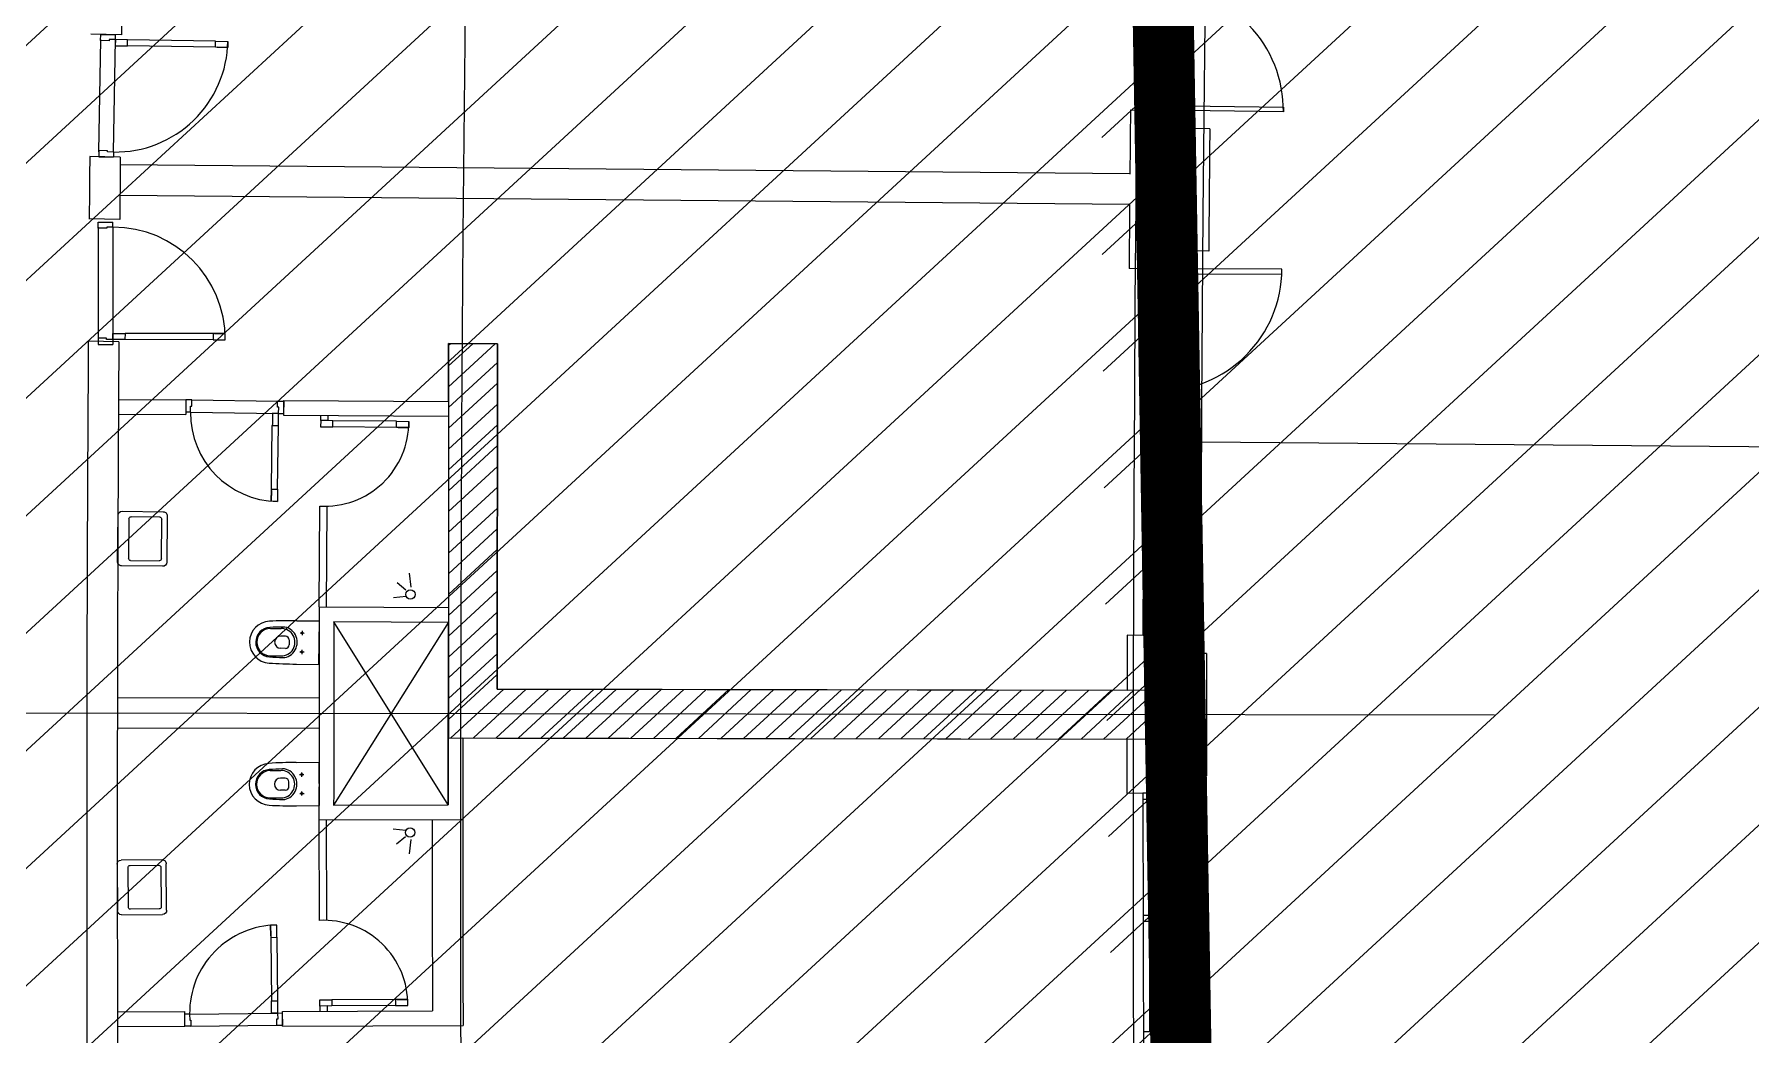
# Model space of a CAD drawing. Extents: x -678889171 to 586587, y -792238163 to 335485.
# Drawn here: x -678774428 to -678760393, y -792048071 to -792039886 of the extents above; entities that cross this region are included whole.
import ezdxf
from ezdxf.enums import TextEntityAlignment as Align

# ---------------------------------------------------------------- set-up
doc = ezdxf.new("R2010")
doc.units = 0
doc.header["$MEASUREMENT"] = 0
for name, color, linetype in [('A-FLOR-PATT', 252, 'Continuous'), ('A-SITE-PATT', 252, 'Continuous'), ('A-WALL', 252, 'Continuous')]:
    doc.layers.add(name, color=color, linetype=linetype)
for name, color, linetype, lineweight in [('BASEMENT3 LAYOUT$0$A-TABL-TEXT', 252, 'Continuous', 30), ('BASEMENT3 LAYOUT$0$HATCH11', 252, 'Continuous', 15), ('BASEMENT3 LAYOUT$0$HATCH7', 252, 'Continuous', 15)]:
    doc.layers.add(name, color=color, linetype=linetype, lineweight=lineweight)
doc.styles.add('Ground floor Towers$0$$Bas01-Rname$0$EN-SC', font='swissc.ttf')
doc.styles.add('Ground floor Towers$0$$Bas01-Rname$0$EN-SCL', font='swisscl.ttf')
doc.styles.add('Ground floor Towers$0$04-Ground Floor$0$V2-lower ground$0$LEVEL  FOR LICENSE LOWER GR$0$$LG- LEVEL$0$AR-SR', font='sarb.shx')

# ---------------------------------------------------------------- blocks, each defined once
blk = doc.blocks.new('A$C61C61320')
at = {"layer": 'BASEMENT3 LAYOUT$0$HATCH11'}
h = blk.add_hatch(dxfattribs=at)
h.set_pattern_fill('JIS_WOOD', color=256, scale=1000, style=0)
h.set_pattern_definition([(45, (-55979.95959305647, -92778.05480168064), (-499.9999991609842, 499.9999991609843), [])])
edge = h.paths.add_edge_path()
edge.add_line((-21467.74319023453, -134455.7384705361), (-52625.22989511769, -137297.8907696561))
edge.add_arc((469730.797268165, -78930.5305383486), 525606.8567419754, 175.7647423383216, 186.3757064635938, ccw=False)
edge.add_arc((-39265.1562679424, -44102.43736154633), 15691.08979022459, 0.9729785529091828, 165.2727067888424, ccw=False)
edge.add_arc((542230.0773749191, -76004.92878418005), 566720.1514529854, 176.7459500062832, 185.9199427217102)
at = {"layer": 'BASEMENT3 LAYOUT$0$HATCH7'}
h = blk.add_hatch(dxfattribs=at)
h.set_pattern_fill('JIS_WOOD', color=256, scale=1000, style=0)
h.set_pattern_definition([(45, (-95575.72641586163, -175160.5677797335), (-499.9999991609842, 499.9999991609843), [])])
edge = h.paths.add_edge_path()
edge.add_line((-93671.42387769371, -154054.9431899884), (-93352.28011348587, -174711.9075518902))
edge.add_line((-93352.28011348587, -174711.9075518902), (-49398.28305342048, -174321.9428492732))
edge.add_arc((-49194.7644366367, -173977.2776182104), 400.2673467584944, 239.4389137010584, 436.7722825904112)
edge.add_line((-49103.17453308101, -173587.6300358392), (-49353.17453308101, -169321.0603725039))
edge.add_arc((765187.6152318742, -69570.4512780355), 820625.9088071947, 178.5717505264322, 186.9818142228341, ccw=False)
edge.add_line((-55183.34322072996, -49116.28952082794), (-86992.42594180122, -47875.38068783496))
edge.add_line((-86992.42594180116, -47875.38068783496), (-86999.8191618316, -136404.81269691))
edge.add_line((-86999.81916183163, -136404.81269691), (-87007.19406194473, -152784.6622732603))
edge.add_line((-87007.19406194473, -152784.6622732603), (-93671.42387769371, -154054.9431899884))
at = {"layer": 'BASEMENT3 LAYOUT$0$A-TABL-TEXT', "const_width": 500}
blk.add_lwpolyline([(-93352.28011348587, -174516.9252005816), (-47927.38834524783, -174323.9099120742, -0.04910831258971037), (-55178.17453308101, -49001.92520058164), (-88972.05165299936, -47526.12244615683)], format="xyb", dxfattribs=at)
blk = doc.blocks.new('2')
at = {"layer": 'BASEMENT3 LAYOUT$0$A-TABL-TEXT', "const_width": 500}
blk.add_lwpolyline([(24568.57618810749, 57680.4355040497), (69993.46795634553, 57873.45079255712, -0.04910831258971037), (62742.68176851235, 183195.4355040497), (28948.804648594, 184671.2382584745)], format="xyb", dxfattribs=at)
blk = doc.blocks.new('GR')
at = {"layer": 'A-FLOR-PATT'}
for p, q in [((32743.73493765992, 148063.1165450254), (32828.53428737621, 145064.3152728022)), ((32863.6869885488, 148066.5085190141), (32948.48633826501, 145067.7072467908)), ((24429.90068818822, 145338.4792789585), (24179.9353709722, 145333.5828719189)), ((24259.91080582367, 145335.5652493625), (24379.87395810064, 145338.5388155279)), ((24261.14979172592, 145285.5806025804), (24259.91080582367, 145335.5652493625)), ((24283.6993351468, 144375.8600311459), (24260.9019945454, 145295.5775319368)), ((24331.12829722078, 145287.3151828435), (24261.14979172592, 145285.5806025804)), ((24380.86514682244, 145298.5510981022), (24330.88050004033, 145297.3121122)), ((24330.88050004033, 145297.3121122), (24331.12829722078, 145287.3151828435)), ((24380.86514682244, 145298.5510981022), (24379.87395810064, 145338.5388155279)), ((24480.83444038666, 145301.0290699067), (24380.86514682244, 145298.5510981022)), ((24380.86514682244, 145298.5510981022), (24382.10413272469, 145248.5664513201)), ((24403.66248742384, 144378.8335973113), (24380.86514682244, 145298.5510981022)), ((25200.61335404907, 145318.8704668991), (24480.83444038666, 145301.0290699067)), ((24482.07342628891, 145251.0444231246), (24480.83444038666, 145301.0290699067)), ((25201.85233995132, 145268.885820117), (24482.07342628891, 145251.0444231246)), ((25200.61335404907, 145318.8704668991), (25300.58264761329, 145321.3484387036)), ((25201.85233995132, 145268.885820117), (25200.61335404907, 145318.8704668991)), ((25301.82163351554, 145271.3637919215), (25201.85233995132, 145268.885820117)), ((25301.82163351554, 145271.3637919215), (25214.84834811466, 145269.2079564516)), ((25214.84834811466, 145269.2079564516), (25301.82163351554, 145271.3637919215)), ((25300.58264761329, 145321.3484387036), (25301.82163351554, 145271.3637919215)), ((24382.10413272469, 145248.5664513201), (24469.07741812556, 145250.72228679)), ((24469.07741812556, 145250.72228679), (24482.07342628891, 145251.0444231246)), ((32947.40263879517, 145107.6925641696), (33947.03775931269, 145134.7043899883)), ((33947.03775931269, 145134.7043899883), (33948.11823231618, 145094.718985425)), ((32698.5532800362, 145060.6411243347), (32948.45424368419, 145067.7050814045)), ((32827.4151208891, 145105.5548278219), (32947.36717177797, 145108.9468018106)), ((32828.53428737621, 145064.3152728022), (32948.48633826502, 145067.7072467908)), ((32948.4831117987, 145067.7071596063), (32947.40263879517, 145107.6925641696)), ((33948.11823231618, 145094.718985425), (32948.4831117987, 145067.7071596063)), ((33352.84950359274, 144931.6196552482), (32953.05215578841, 144918.8842025459)), ((33387.76585642999, 142369.9277474364), (113940, 144975)), ((33236.64286346862, 144807.857051267), (32956.78476089204, 144798.9422356779)), ((24462.51403992054, 144278.6780901997), (32714.80679902408, 144539.7806862844)), ((24460.61155591756, 144338.8890208084), (24210.64166126847, 144333.9925241044)), ((24353.43004346127, 144387.5915407655), (24283.45153796642, 144385.8569605024)), ((24283.45153796642, 144385.8569605024), (24284.69052386867, 144335.8723137203)), ((24284.69052386867, 144335.8723137203), (24404.65367614564, 144338.8458798857)), ((24353.67784064173, 144377.5946114091), (24353.43004346127, 144387.5915407655)), ((24403.66248742384, 144378.8335973113), (24353.67784064173, 144377.5946114091)), ((24403.66248742384, 144378.8335973113), (24404.65367614564, 144338.8458798857)), ((24470.42008519027, 144028.8031325745), (32722.71284429381, 144289.9057286592)), ((33260.84021520452, 144048.242354089), (32980.98211262783, 144039.3275384998)), ((33384.68812467926, 143932.1266326576), (32984.89077649324, 143919.3911799432)), ((24476.90796606067, 143829.1095512364), (24226.96679197338, 143823.2459658252)), ((24302.21349099073, 143800.2989505949), (24422.12273887865, 143804.9650272039)), ((24304.15768957783, 143750.3367639749), (24302.21349099073, 143800.2989505949)), ((24303.76884986034, 143760.3292012989), (24339.54210386295, 142841.0249674908)), ((24374.10475084574, 143753.0586419968), (24304.15768957783, 143750.3367639749)), ((24423.67809774833, 143764.9952779079), (24373.71591112832, 143763.0510793208)), ((24373.71591112832, 143763.0510793208), (24374.10475084574, 143753.0586419968)), ((24423.67809774833, 143764.9952779079), (24422.12273887865, 143804.9650272039)), ((24423.67809774833, 143764.9952779079), (24459.45135175094, 142845.6910440998)), ((32989.74198303185, 143771.5479417576), (32739.89806791348, 143762.693044806)), ((32869.81727901588, 143767.2976045186), (32989.74198303188, 143771.5479417577)), ((32976.07570999173, 140769.1800041156), (32869.81727901588, 143767.2976045186)), ((32871.32544636719, 143726.0704428034), (32991.25015038326, 143730.3207800425)), ((33989.06605521722, 143808.2215886893), (32989.7387575591, 143771.5478233878)), ((32989.7387575591, 143771.5478233878), (32991.20570818394, 143731.5747317402)), ((33096.0004140078, 140773.4303413546), (32989.74198303188, 143771.5479417576)), ((32991.20570818394, 143731.5747317402), (33990.5330058421, 143768.2484970417)), ((33990.5330058421, 143768.2484970417), (33989.06605521722, 143808.2215886893)), ((24457.50715316384, 142895.6532307198), (24544.44135788265, 142899.0361362613)), ((24459.45135175094, 142845.6910440998), (24457.50715316384, 142895.6532307198)), ((24544.44135788265, 142899.0361362613), (24557.43152640385, 142899.541627894)), ((25276.88701373194, 142927.5380875482), (24557.43152640385, 142899.541627894)), ((24557.43152640385, 142899.541627894), (24559.37572499095, 142849.579441274)), ((25278.83121231904, 142877.5759009282), (24559.37572499095, 142849.579441274)), ((25376.81138697195, 142931.4264847224), (25276.88701373194, 142927.5380875482)), ((25276.88701373194, 142927.5380875482), (25278.83121231904, 142877.5759009282)), ((25278.83121231904, 142877.5759009282), (25378.75558555905, 142881.4642981024)), ((25376.81138697195, 142931.4264847224), (25289.87718225314, 142928.0435791808)), ((25289.87718225314, 142928.0435791808), (25376.81138697195, 142931.4264847224)), ((25378.75558555905, 142881.4642981024), (25376.81138697195, 142931.4264847224)), ((27604.64628787353, 142938.0998966503), (27204.87400836524, 142924.4226757835)), ((27204.87400836522, 142924.4226757835, -6.574195595121094e-08), (27604.64628787352, 142938.0998966503, -6.574195595121094e-08)), ((27223.74978965535, 142451.3498031896, -6.574195595121094e-08), (27204.87400836522, 142924.4226757835, -6.574195595121094e-08)), ((27205.40763843502, 142911.0753184569), (27219.24625021551, 142924.9143865303)), ((27212.2036100172, 142741.0919044178), (27402.28193865358, 142931.1765004027)), ((27218.99958159935, 142571.1084903787), (27585.31762709169, 142937.438614275)), ((27716.03558419921, 140114.8105207291), (27604.64628787353, 142938.0998966503)), ((27604.64628787352, 142938.0998966503, -6.574195595121094e-08), (27716.0355841992, 140114.8105207291, -6.574195595121094e-08)), ((24510.10207622808, 142829.6405358952), (24260.18586484699, 142822.9255937654)), ((24409.10032541351, 142853.7392828367), (24339.1532641456, 142851.0174048148)), ((24339.1532641456, 142851.0174048148), (24341.0974627327, 142801.0552181948)), ((24341.0974627327, 142801.0552181948), (24461.00671062062, 142805.7212948038)), ((24409.48916513093, 142843.7468455127), (24409.10032541351, 142853.7392828367)), ((24459.45135175094, 142845.6910440998), (24409.48916513093, 142843.7468455127)), ((24559.37572499095, 142849.579441274), (24459.45135175094, 142845.6910440998)), ((24459.45135175094, 142845.6910440998), (24461.00671062062, 142805.7212948038)), ((27225.7955531815, 142401.1250763395), (27610.64759810889, 142785.9898107822)), ((32905.23675600807, 142767.9250710509), (33025.16146002406, 142772.17540829)), ((27232.59152476361, 142231.1416623003), (27617.35747468637, 142615.9202988996)), ((32907.00772985767, 142717.9564443775), (33026.93243387367, 142722.2067816166)), ((32960.84552409143, 142719.8645481631), (32992.72305338498, 141820.42926802)), ((32972.83799449299, 142720.2895818869), (33004.71552378682, 141820.854301739)), ((24526.35668469959, 142357.4667133512, -6.574195595121094e-08), (25076.35322173607, 142376.6094086456, -6.574195595121094e-08)), ((25076.35322173607, 142376.6094086456, -6.574195595121094e-08), (25080.43991066799, 142256.6789845604, -6.574195595121094e-08)), ((25126.65813716873, 142377.9478364154, -1.314839119024219e-07), (25076.67575492312, 142376.6206344517, -1.314839119024219e-07)), ((25076.67575492312, 142376.6206344517, -1.314839119024219e-07), (25079.33015885045, 142276.6558699605, -1.314839119024219e-07)), ((25117.98886268327, 142327.7000137771, -1.314839119024219e-07), (25127.98533913239, 142327.9654541698, -1.314839119024219e-07)), ((25119.31606464693, 142277.7176315314, -1.314839119024219e-07), (25117.98886268327, 142327.7000137771, -1.314839119024219e-07)), ((25126.65813716872, 142377.9478364154, -1.314839119024219e-07), (25826.41148860716, 142396.5286639067, -1.314839119024219e-07)), ((25127.98533913239, 142327.9654541698, -1.314839119024219e-07), (25126.65813716873, 142377.9478364154, -1.314839119024219e-07)), ((25826.41148860716, 142396.5286639067, -1.314839119024219e-07), (25876.39387085277, 142397.8558658703, -1.314839119024219e-07)), ((25827.73869057082, 142346.5462816611, -1.314839119024219e-07), (25826.41148860716, 142396.5286639067, -1.314839119024219e-07)), ((25837.73516701995, 142346.8117220538, -1.314839119024219e-07), (25827.73869057082, 142346.5462816611, -1.314839119024219e-07)), ((25839.06236898361, 142296.8293398082, -1.314839119024219e-07), (25837.73516701995, 142346.8117220538, -1.314839119024219e-07)), ((25875.86931530041, 142404.4366619671, -6.574195595121094e-08), (27223.74978965535, 142451.3498031896, -6.574195595121094e-08)), ((25875.86931530041, 142404.4366619671, -6.574195595121094e-08), (25879.95600423233, 142284.506237882, -6.574195595121094e-08)), ((25876.39387085277, 142397.8558658703, -1.314839119024219e-07), (25879.0482747801, 142297.8911013792, -1.314839119024219e-07)), ((25879.95600423233, 142284.506237882, -6.574195595121094e-08), (27228.53615011461, 142331.4437312557, -6.574195595121094e-08)), ((27228.53615011461, 142331.4437312557, -6.574195595121094e-08), (27291.30384702969, 140765.6120752322)), ((27239.38749634576, 142061.1582482611), (27624.06735126392, 142445.8507870171)), ((24530.54372455926, 142237.5397819921, -6.574195595121094e-08), (25080.43991066799, 142256.6789845605, -6.574195595121094e-08)), ((25119.31606464693, 142277.7176315314, -1.314839119024219e-07), (25079.33015885045, 142276.6558699605, -1.314839119024219e-07)), ((25119.31606464693, 142277.7176315314, -1.314839119024219e-07), (25839.06236898362, 142296.8293398082, -1.314839119024219e-07)), ((25839.06236898362, 142296.8293398082, -1.314839119024219e-07), (25789.07998673801, 142295.5021378446, -1.314839119024219e-07)), ((25789.07998673801, 142295.5021378446, -1.314839119024219e-07), (25791.38931815479, 142208.5327927372, -1.314839119024219e-07)), ((25791.38931815479, 142208.5327927372, -1.314839119024219e-07), (25791.73439066534, 142195.5373733533, -1.314839119024219e-07)), ((25791.73439066534, 142195.5373733533, -1.314839119024219e-07), (25841.71677291095, 142196.864575317, -1.314839119024219e-07)), ((25805.53729108745, 141675.7205979991, -1.314839119024219e-07), (25791.73439066534, 142195.5373733533, -1.314839119024219e-07)), ((25839.06236898361, 142296.8293398082, -1.314839119024219e-07), (25879.0482747801, 142297.8911013792, -1.314839119024219e-07)), ((25841.71677291095, 142196.864575317, -1.314839119024219e-07), (25839.06236898362, 142296.8293398082, -1.314839119024219e-07)), ((25855.51967333306, 141677.0477999627, -1.314839119024219e-07), (25841.71677291095, 142196.864575317, -1.314839119024219e-07)), ((26185.40592748676, 142252.0862797596), (26184.05084708091, 142295.090295281)), ((26285.35631867216, 142255.2357720805), (26185.40592748676, 142252.0862797596)), ((26245.37616219824, 142253.9759751522), (26185.40592748675, 142252.0862797596)), ((26185.40592748676, 142252.0862797596), (26186.98067364721, 142202.1110841669)), ((26186.98067364721, 142202.1110841669), (26273.9375139785, 142204.8511424861)), ((26245.37616219824, 142253.9759751522), (26244.01486288959, 142297.1773500276)), ((26273.9375139785, 142204.8511424861), (26286.93106483261, 142205.2605764878)), ((26805.09835283618, 142271.6131321492), (26285.35631867216, 142255.2357720805)), ((26286.93106483261, 142205.2605764878), (26285.35631867216, 142255.2357720805)), ((26806.67309899663, 142221.6379365565), (26286.93106483261, 142205.2605764878)), ((26805.09835283618, 142271.6131321492), (26905.04874402157, 142274.7626244701)), ((26806.67309899663, 142221.6379365565), (26805.09835283618, 142271.6131321492)), ((26906.62349018201, 142224.7874288774), (26806.67309899663, 142221.6379365565)), ((26906.62349018201, 142224.7874288774), (26819.66664985071, 142222.0473705582)), ((26819.66664985071, 142222.0473705582), (26906.62349018201, 142224.7874288774)), ((26905.04874402157, 142274.7626244701), (26906.62349018201, 142224.7874288774)), ((27246.18346792788, 141891.1748342219), (27630.77722784143, 142275.7812751345)), ((27252.97943951006, 141721.1914201828), (27637.48710441898, 142105.711763252)), ((27259.77541109218, 141551.2080061436), (27644.19698099649, 141935.6422513694)), ((27266.5713826743, 141381.2245921044), (27650.90685757395, 141765.5727394868)), ((33058.80996359741, 141822.7715014617), (32938.88525957966, 141818.5211642718)), ((33060.58093742659, 141772.8028747877), (32940.65623340884, 141768.5525375977)), ((33028.14253037693, 140821.0567345523), (32994.49402723458, 141770.4606413466)), ((33040.13500077871, 140821.4817682713), (33006.48649763636, 141770.8856750657)), ((25805.53729108746, 141675.7205979991, -1.314839119024219e-07), (25855.51967333307, 141677.0477999627, -1.314839119024219e-07)), ((25808.19169501479, 141575.7558335079, -1.314839119024219e-07), (25805.53729108746, 141675.7205979991, -1.314839119024219e-07)), ((25808.19169501479, 141575.7558335079, -1.314839119024219e-07), (25805.88236359801, 141662.7251786152, -1.314839119024219e-07)), ((25805.88236359801, 141662.7251786152, -1.314839119024219e-07), (25808.19169501479, 141575.7558335079, -1.314839119024219e-07)), ((25855.51967333307, 141677.0477999627, -1.314839119024219e-07), (25858.1740772604, 141577.0830354715, -1.314839119024219e-07)), ((25858.1740772604, 141577.0830354715, -1.314839119024219e-07), (25808.19169501479, 141575.7558335079, -1.314839119024219e-07)), ((26233.39282472234, 140729.2030141931), (26207.4600522488, 141552.1898607066)), ((26293.35757497925, 140731.2667609255), (26267.43028696006, 141554.0795560992)), ((27273.36735425645, 141211.2411780652), (27657.61673415152, 141595.5032276043)), ((27280.1633258386, 141041.2577640261), (27664.32661072901, 141425.4337157217)), ((27286.95929742075, 140871.2743499869), (27671.03648730656, 141255.3642038392)), ((27293.75526900287, 140701.2909359477), (27677.74636388407, 141085.2946919566)), ((26938.13224841369, 140894.9977980496), (26863.09061655531, 140951.9531936473)), ((26979.50514342707, 140919.0802194735), (26962.8369784029, 141035.4941808943)), ((27300.55124058505, 140531.3075219086), (27684.45624046159, 140915.2251800741)), ((26942.94019728843, 140842.9290983633), (26839.45684260921, 140828.1123391706)), ((33096.00041397172, 140773.4303413533), (32846.15649885347, 140764.5754444017)), ((33094.22944018036, 140823.3989679796), (32974.30473616262, 140819.1486307896)), ((33096.00041400953, 140773.4303413054), (32976.07570999173, 140769.1800041156)), ((26235.96061740874, 140729.2916431431), (27291.30384702969, 140765.6120752322)), ((26360.37082698347, 140614.5362932819), (27295.80552241672, 140645.7473841715)), ((27295.79170473614, 140645.6973706535), (26419.01593004819, 139111.9565305257)), ((27354.66613480484, 139153.8729127715), (27295.79170473665, 140645.6973706405)), ((27307.34721216717, 140361.3241078694), (27691.1661170391, 140745.1556681915)), ((33501.32369358581, 140641.2145715807), (33101.62786834047, 140625.6146147219)), ((25844.26899126757, 140535.7474760086), (25932.71099514687, 140538.9149251693)), ((26057.03477387164, 140607.958288822), (26241.19285309864, 140613.5563475364)), ((26086.80397943052, 140508.81702499), (26121.78781983297, 140509.88046784)), ((26103.76417820673, 140526.8406666162), (26104.82762105676, 140491.8568262138)), ((26251.97920200609, 140258.7202520258), (26241.19285309864, 140613.5563475364)), ((27354.8998596794, 139153.8833834593), (26360.44746672956, 140612.508209289)), ((27314.14318374931, 140191.3406938303), (27697.87599361665, 140575.086156309)), ((33386.00688327081, 140516.6224422), (33106.30785376928, 140505.7059088812)), ((25969.85664206943, 140477.3491587671), (25930.7886044112, 140476.1615640138)), ((25972.87074294723, 140378.1949596836), (25933.802705289, 140377.0073649303)), ((26000.75431342871, 140448.2745322936), (26001.94536942074, 140409.0926310428)), ((26091.51351205208, 140353.888588922), (26126.49735245454, 140354.952031772)), ((26108.47371082829, 140371.9122305482), (26109.53715367832, 140336.9283901458)), ((27320.93915533143, 140021.357279791), (27704.58587019416, 140405.0166444264)), ((-9155, 138475), (35875, 140235)), ((25851.06209525711, 140312.2762609824), (25939.53319236186, 140314.4866368446)), ((26067.82112277909, 140253.1221933114), (26251.97920200609, 140258.7202520258)), ((27327.73512691355, 139851.3738657518), (27711.29574677168, 140234.9471325438)), ((33112.26715703277, 140324.4352729213), (27716.03558419921, 140114.8105207291)), ((27716.0355841992, 140114.8105207291, -6.574195595121094e-08), (32863.39850904815, 140314.767595032, -6.574195595121094e-08)), ((29928.32334968876, 139800.3536907785), (30344.88818779594, 140216.9322640495)), ((30112.24714027342, 139807.5039360802), (30528.80631004687, 140224.0768408306)), ((30296.17093085815, 139814.654181382), (30712.72443229775, 140231.2214176117)), ((30480.09472144287, 139821.8044266838), (30896.64255454863, 140238.3659943927)), ((30664.01851202757, 139828.9546719856), (31080.56067679948, 140245.5105711738)), ((30847.9423026123, 139836.1049172874), (31264.47879905032, 140252.6551479548)), ((31031.86609319696, 139843.2551625892), (31448.39692130123, 140259.7997247359)), ((31215.78988378169, 139850.405407891), (31632.31504355211, 140266.944301517)), ((31399.71367436639, 139857.5556531928), (31816.23316580296, 140274.0888782981)), ((31583.63746495111, 139864.7058984946), (32000.15128805381, 140281.2334550791)), ((31767.56125553584, 139871.8561437964), (32184.06941030471, 140288.3780318601)), ((31951.48504612056, 139879.0063890982), (32367.98753255562, 140295.5226086412)), ((32135.40883670523, 139886.1566344), (32551.9056548065, 140302.6671854224)), ((32319.33262728993, 139893.3068797018), (32735.82377705738, 140309.8117622034)), ((32503.25641787465, 139900.4571250036), (32919.74189930822, 140316.9563389844)), ((32687.18020845938, 139907.6073703054), (33103.66002155907, 140324.1009157655)), ((32862.37685443682, 140341.0673750558), (32863.39850904815, 140314.7675950321)), ((33127.81223932796, 139924.7374386806), (33112.26715703277, 140324.4352729213)), ((27355.20675102808, 139702.066785972), (27770.03447628368, 140116.9081891146)), ((27538.25161846884, 139708.3380791496), (27953.95259853455, 140124.0527658957)), ((27721.29648590961, 139714.6093723272), (28137.87072078549, 140131.1973426768)), ((27905.16165325695, 139721.7009924586), (28321.78884303637, 140138.3419194578)), ((28089.08544384161, 139728.8512377604), (28505.70696528725, 140145.4864962389)), ((28273.00923442637, 139736.0014830623), (28689.62508753809, 140152.63107302)), ((28456.93302501104, 139743.151728364), (28873.54320978897, 140159.775649801)), ((28640.85681559579, 139750.3019736659), (29057.46133203982, 140166.920226582)), ((28824.78060618049, 139757.4522189677), (29241.37945429073, 140174.0648033632)), ((29008.70439676521, 139764.6024642694), (29425.2975765416, 140181.2093801442)), ((29192.62818734985, 139771.7527095712), (29609.21569879245, 140188.3539569252)), ((29376.55197793461, 139778.902954873), (29793.13382104339, 140195.4985337064)), ((29560.4757685193, 139786.0532001748), (29977.05194329421, 140202.6431104874)), ((29744.39955910397, 139793.2034454766), (30160.97006554512, 140209.7876872685)), ((32871.10399904411, 139914.7576156072), (33118.5753800316, 140162.2371563327)), ((26264.45576075551, 139983.4772042782), (24616.13706834316, 139919.1440317067)), ((33055.02778962883, 139921.907860909), (33125.19331396715, 139992.0756987766)), ((27452.23088482454, 139705.390926096), (32879.00696247062, 139915.0704503049)), ((27731.82150678293, 139714.9621982875), (33127.81223932796, 139924.7374386806)), ((32879.00696247062, 139915.0704503049), (32879.92679979489, 139891.4097281533)), ((26274.20573040123, 139733.6674004832), (24625.88703798885, 139669.3342279125)), ((27333.7338671351, 139701.3311043212), (27733.50538356564, 139715.0276609012)), ((27733.50538356564, 139715.0276609012), (27731.82150678293, 139714.9621982875)), ((33415.64679098653, 139757.2006385424), (33135.94776148512, 139746.2841052236)), ((33540.32226845057, 139641.9753053585), (33140.62774691393, 139626.3753993829)), ((25887.69633591585, 139373.6484699555), (25976.07058323344, 139378.3402921411)), ((26099.18549392976, 139449.5168808843), (26283.2196827936, 139458.2892086925)), ((26148.97296251389, 139334.2566803214), (26147.3065153111, 139369.2169857222)), ((26283.2196827936, 139458.2892086925), (26300.12221870766, 139103.6918253411)), ((33146.36559716543, 139482.8748809416), (32896.59145271126, 139472.232170177)), ((33146.33436399751, 139482.8735345259), (33026.44321214018, 139477.7635730475)), ((33026.44321214018, 139477.7635730475), (33154.19224787281, 136480.4847765607)), ((33148.46351461347, 139432.9188879187), (33028.5723627562, 139427.8089264403)), ((33082.3950944, 139430.1029413122), (33122.84895571533, 138480.964655758)), ((33094.38420958573, 139430.61393746), (33134.83807090107, 138481.4756519058)), ((33146.33436399961, 139482.8735344769), (33274.08339973216, 136485.59473799)), ((26014.27217481622, 139317.42411138), (25975.23041975929, 139315.5631143789)), ((26047.5329550579, 139249.7309765898), (26045.66653419077, 139288.8865186388)), ((26130.65958621207, 139350.9036094204), (26165.61989161292, 139352.5700566232)), ((25898.34133591875, 139150.3275927809), (25986.7611732031, 139154.0629855288)), ((26018.99536231671, 139218.3366172153), (25979.95360725979, 139216.4756202142)), ((26116.08802984381, 139094.9194975329), (26300.12221870766, 139103.6918253411)), ((26138.03956668159, 139196.0793997881), (26172.99987208244, 139197.7458469909)), ((26156.35294298341, 139179.4324706891), (26154.68649578062, 139214.3927760899)), ((26419.01593004831, 139111.9565305257), (27354.09389046102, 139153.8472766817)), ((26301.35946719661, 138987.7890161964), (26339.64951903661, 138165.2844690038)), ((26303.92634610832, 138987.9010473987), (27478.82004358678, 139039.1790534672)), ((26361.30265509814, 138990.4052249323), (26399.58460907503, 138168.0746270794)), ((27017.61226842261, 138929.7113021228), (26913.28888377074, 138936.4174532854)), ((27016.8772013597, 138877.4262608985), (26946.50297195955, 138814.7953465192)), ((27060.00123475796, 138856.6417183996), (27052.45712657599, 138739.282762326)), ((33188.91737631727, 138483.7806023811), (33069.02622446001, 138478.6706409027)), ((33191.04652693322, 138433.8259557738), (33071.15537507596, 138428.7159942955)), ((33163.3028170316, 137531.8263701817), (33124.97810631087, 138431.0100091499)), ((33175.29193221749, 137532.3373663247), (33136.96722149667, 138431.5210052977)), ((25993.36624976932, 138113.2435245558, -1.314839119024219e-07), (25943.43247031046, 138110.6710415234, -1.314839119024219e-07)), ((25943.43247031046, 138110.6710415234, -1.314839119024219e-07), (25947.90859078688, 138023.786265265, -1.314839119024219e-07)), ((25947.90859078688, 138023.786265265, -1.314839119024219e-07), (25943.43247031046, 138110.6710415234, -1.314839119024219e-07)), ((25943.43247031046, 138110.6710415234, -1.314839119024219e-07), (25948.57743637531, 138010.8034826057, -1.314839119024219e-07)), ((25998.51121583417, 138013.3759656381, -1.314839119024219e-07), (25993.36624976932, 138113.2435245558, -1.314839119024219e-07)), ((25948.57743637531, 138010.8034826057, -1.314839119024219e-07), (25998.51121583417, 138013.3759656381, -1.314839119024219e-07)), ((25948.5774363753, 138010.8034826057, -1.314839119024219e-07), (25975.33125991252, 137491.4921762336, -1.314839119024219e-07)), ((25998.51121583416, 138013.3759656381, -1.314839119024219e-07), (26025.26503937138, 137494.064659266, -1.314839119024219e-07)), ((26989.21683267409, 137544.5757557528), (26469.7793856747, 137520.3943857641)), ((27089.10864940475, 137549.2260192121), (26989.21683267409, 137544.5757557528)), ((26989.21683267409, 137544.5757557528), (26991.54196440376, 137494.6298473874)), ((27089.10864940475, 137549.2260192121), (27002.20276884906, 137545.1802900025)), ((27002.20276884906, 137545.1802900025), (27089.10864940475, 137549.2260192121)), ((27091.43378113442, 137499.2801108468), (27089.10864940475, 137549.2260192121)), ((25975.33125991252, 137491.4921762336, -1.314839119024219e-07), (26025.26503937138, 137494.064659266, -1.314839119024219e-07)), ((25976.00010550095, 137478.5093935743, -1.314839119024219e-07), (25975.33125991252, 137491.4921762336, -1.314839119024219e-07)), ((25980.47622597737, 137391.6246173158, -1.314839119024219e-07), (25976.00010550095, 137478.5093935743, -1.314839119024219e-07)), ((26025.26503937138, 137494.064659266, -1.314839119024219e-07), (26030.41000543623, 137394.1971003482, -1.314839119024219e-07)), ((26070.21877532854, 137409.6699825814, -6.574195595121094e-08), (27294.43883965883, 137462.6241296143, -6.574195595121094e-08)), ((26075.4919451903, 137289.7858663388, -6.574195595121094e-08), (26070.21877532854, 137409.6699825814, -6.574195595121094e-08)), ((26369.88756894403, 137515.7441223047), (26456.79344949972, 137519.7898515144)), ((26372.2127006737, 137465.7982139394), (26369.88756894403, 137515.7441223047)), ((26472.10451740437, 137470.4484773988), (26372.2127006737, 137465.7982139394)), ((26432.14779071239, 137468.5883720151), (26372.21270067374, 137465.7982139394)), ((26372.21270067375, 137465.7982139394), (26374.21349326309, 137422.819400288)), ((26432.14779071239, 137468.5883720151), (26434.1577655869, 137425.4123146692)), ((26456.79344949972, 137519.7898515144), (26469.7793856747, 137520.3943857641)), ((26469.7793856747, 137520.3943857641), (26472.10451740437, 137470.4484773988)), ((26991.54196440376, 137494.6298473874), (26472.10451740437, 137470.4484773988)), ((26991.54196440376, 137494.6298473874), (27091.43378113442, 137499.2801108468)), ((33109.48008536662, 137529.5323553311), (33229.37123722598, 137534.6423167604)), ((24721.25079713469, 137351.3198127539, -6.574195595121094e-08), (25270.96592687348, 137375.097968867, -6.574195595121094e-08)), ((25276.23909673524, 137255.2138526244, -6.574195595121094e-08), (25270.96592687348, 137375.097968867, -6.574195595121094e-08)), ((25311.36358122868, 137357.1533446813, -1.314839119024219e-07), (25271.41655766159, 137355.0953582554, -1.314839119024219e-07)), ((25276.56152372644, 137255.2277993377, -1.314839119024219e-07), (25271.41655766159, 137355.0953582554, -1.314839119024219e-07)), ((25311.36358122868, 137357.1533446813, -1.314839119024219e-07), (26030.41000543623, 137394.1971003482, -1.314839119024219e-07)), ((25311.36358122868, 137357.1533446813, -1.314839119024219e-07), (25313.93606426111, 137307.2195652225, -1.314839119024219e-07)), ((25313.93606426111, 137307.2195652225, -1.314839119024219e-07), (25323.92282015287, 137307.734061829, -1.314839119024219e-07)), ((25323.92282015287, 137307.734061829, -1.314839119024219e-07), (25326.49530318531, 137257.8002823702, -1.314839119024219e-07)), ((25326.4953031853, 137257.8002823702, -1.314839119024219e-07), (26025.5682156093, 137293.8150448241, -1.314839119024219e-07)), ((26030.41000543623, 137394.1971003482, -1.314839119024219e-07), (25980.47622597737, 137391.6246173158, -1.314839119024219e-07)), ((26032.98248846865, 137344.2633208894, -1.314839119024219e-07), (26022.99573257687, 137343.7488242829, -1.314839119024219e-07)), ((26022.99573257687, 137343.7488242829, -1.314839119024219e-07), (26025.5682156093, 137293.8150448241, -1.314839119024219e-07)), ((26025.5682156093, 137293.8150448241, -1.314839119024219e-07), (26075.50199506817, 137296.3875278565, -1.314839119024219e-07)), ((26030.41000543623, 137394.1971003482, -1.314839119024219e-07), (26070.35702900332, 137396.2550867742, -1.314839119024219e-07)), ((26030.41000543623, 137394.1971003482, -1.314839119024219e-07), (26032.98248846865, 137344.2633208894, -1.314839119024219e-07)), ((26075.50199506817, 137296.3875278565, -1.314839119024219e-07), (26070.35702900332, 137396.2550867742, -1.314839119024219e-07)), ((26075.4919451903, 137289.7858663388, -6.574195595121094e-08), (27549.37920782712, 137353.5394716664, -6.574195595121094e-08)), ((24726.42364910979, 137231.4313572194, -6.574195595121094e-08), (25276.23909673523, 137255.2138526243, -6.574195595121094e-08)), ((25326.49530318531, 137257.8002823702, -1.314839119024219e-07), (25276.56152372644, 137255.2277993377, -1.314839119024219e-07))]:
    blk.add_line(p, q, dxfattribs=at)
at = {"layer": 'A-FLOR-PATT', "extrusion": (-4.22863595303435e-17, -1.256701032352911e-18, -1)}
for p, q in [((24572.60681505746, 141030.6644428718), (24561.31911963731, 141410.4807513526)), ((24593.83635020151, 141444.9899281674), (24928.96838709648, 141454.9496594205)), ((24651.51764041377, 141385.2090099456), (24661.14538062509, 141061.248040947)), ((24902.36868152226, 141409.43541023), (24667.77625569579, 141402.4635983529)), ((24929.25101014104, 141069.2158259494), (24919.62326992973, 141393.1767949481)), ((24963.47756391123, 141422.4324288563), (24974.76525933138, 141042.6161203755)), ((24942.24802876724, 141008.1069435604), (24607.11599187227, 140998.1472123073)), ((24678.39996903238, 141044.9894256649), (24912.99239485885, 141051.961237542))]:
    blk.add_line(p, q, dxfattribs=at)
at = {"layer": 'A-FLOR-PATT', "extrusion": (-4.225567302700841e-17, -2.042938288040274e-18, -1)}
for p, q in [((24669.12156632426, 138557.8022747301), (24687.47124900681, 138178.2615925873)), ((25035.88019757904, 138609.1011445818), (24700.99136039417, 138592.9102480971)), ((24775.42569754901, 138210.4865680819), (24759.77449761389, 138534.2124440274)), ((24775.7093946489, 138551.7664307108), (25010.13158067828, 138563.1000582501)), ((25027.68556736177, 138547.1651612151), (25043.33676729689, 138223.4392852696)), ((25089.33785362856, 138197.6906683689), (25070.98817094602, 138577.2313505117)), ((24722.57922237378, 138146.3917985172), (25057.46805955854, 138162.5826950019)), ((25027.40187026188, 138205.8852985863), (24792.9796842325, 138194.551671047))]:
    blk.add_line(p, q, dxfattribs=at)
at = {"layer": 'A-FLOR-PATT'}
for centre, radius in [((26976.03447484642, 140861.0896140576), 38.24641586430791), ((26104.29589963175, 140509.348746415), 7.499999999999994), ((26109.00543225331, 140354.420310347), 7.499999999999994), ((26148.13973891249, 139351.7368330218), 7.499999999999994), ((26155.51971938201, 139196.9126233895), 7.499999999999994), ((27052.02131196596, 138914.1854121386), 38.2464158643079)]:
    blk.add_circle(centre, radius, dxfattribs=at)
for centre, radius, start, end in [((632160.654919429, 163506.251165366), 618245.8226879981, 171.0764646735087, 189.9103746877842), ((632160.654919429, 163506.251165366), 613595.8226879981, 171.0737824436527, 189.9862451256833), ((632160.654919429, 163506.251165366), 605195.8226879981, 171.0737824436527, 190.1263033448895), ((632160.6549194276, 163506.2511653661), 599695.8226879967, 171.0616030214717, 190.2201678661017), ((632160.6549194327, 163506.2511653659), 599145.8226880017, 171.0631954506245, 190.2296506374575), ((632160.654919429, 163506.251165366), 599345.8226879981, 177.29999390148, 189.341260597947), ((632160.654919429, 163506.251165366), 599495.8226879981, 177.314475104929, 183.8702510494927), ((32948.48311827428, 145067.7071597812), 999.9999999999949, 1.547851842408226, 91.54785184241948), ((631654.3589389885, 163494.2465552169), 607495.822687998, 181.6552334247988, 181.712610553838), ((24380.86514682244, 145298.5510981022), 919.9999999997044, 271.4199185999695, 1.419918600177902), ((632160.6549194291, 163506.251165366), 599745.8226879981, 181.7624504458314, 181.812588055883), ((632160.6549194291, 163506.251165366), 599495.8226879981, 181.7625102046312, 181.7767402902718), ((632160.6549194291, 163506.251165366), 599095.8226879981, 181.7767084281823, 181.8723454828532), ((632160.6549194291, 163506.251165366), 599495.8226879981, 181.788209086458, 181.8608447808164), ((632160.6549194291, 163506.251165366), 599215.8226879981, 181.7881921159473, 181.8608617513272), ((631654.3589389885, 163494.2465552169), 607745.822687998, 181.8066494043414, 181.8549053791549), ((631654.3589389885, 163494.2465552169), 607495.822687998, 181.8069310929246, 181.8550353475901), ((632160.6549194291, 163506.251165366), 599745.8226879981, 181.8364658113911, 181.8865108031925), ((632160.6549194291, 163506.251165366), 599495.8226879981, 181.8723135770026, 181.8864510443927), ((24459.45135175094, 142845.6910440998), 919.9999999997044, 2.228449268238326, 92.22844926782987), ((32989.73876403269, 143771.5478236254), 999.9999999999949, 272.1017232923377, 2.101723293155613), ((17277469.07187306, 830979.3838951818), 17263980.84237211, 182.2841249520735, 182.2948303088796), ((631654.3589389885, 163494.2465552169), 607745.822687998, 181.9491831751457, 182.2358259202203), ((631654.3589389885, 163494.2465552169), 607495.822687998, 181.9493519431245, 182.235826220604), ((25839.06236898362, 142296.8293398082, -1.314839119024219e-07), 719.9999999997044, 181.5210400750888, 271.5210400744803), ((26218.87747039733, 142239.4416584866, -3.542665253086035e-08), 687.0797532929839, 269.0876909254528, 2.946724444823263), ((632160.6549194291, 163506.251165366), 599495.8226879981, 182.1731711705141, 182.1873086379042), ((632160.6549194291, 163506.251165366), 606352.6408370575, 182.1527584210986, 182.3174321172863), ((632160.6549194291, 163506.251165366), 605296.6345841058, 182.1644294308974, 182.3057564966325), ((632160.6549194291, 163506.251165366), 599745.8226879981, 182.1731114117144, 182.213600257536), ((632160.6549194291, 163506.251165366), 599095.8226879981, 182.1872769402165, 182.2829139861356), ((25848.27001611291, 140424.0302433315), 171.5000000000024, 94.9493049804048, 268.5329902251366), ((25848.27001611294, 140424.0302433315), 120.4999999999999, 94.94930498358246, 268.532990222176), ((25848.27001611294, 140424.0302433315), 111.78885578103, 92.05110614084283, 271.4311890647493), ((26178.57109958819, 136609.8050999689), 4000.000000000599, 91.74114760275354, 94.94930498038808), ((26178.57109958939, 136609.8050999696), 3948.999999999997, 93.36546964009429, 94.94930498358246), ((25936.7291554163, 140426.719234538), 112.2676204798004, 271.4311890647493, 92.05110614084283), ((25952.6164966895, 140452.1670711311), 99.99999999999993, 58.0230507085998, 93.36546964009429), ((25936.7291554163, 140426.719234538), 129.9999999999999, 305.4592444973587, 58.0230507085998), ((632160.6549194291, 163506.251165366), 606232.6408370575, 182.164038115519, 182.3061569031682), ((632160.6549194291, 163506.251165366), 599495.8226879981, 182.1987774340904, 182.2714131284488), ((632160.6549194291, 163506.251165366), 599215.8226879981, 182.1987604635797, 182.2714300989596), ((25932.2956548501, 140426.5844644721), 49.59999999999993, 91.74114760282718, 271.7411476028272), ((25970.76816451232, 140447.3630098507), 29.99999999999998, 1.741147601993802, 91.74114760282718), ((25971.95922050435, 140408.1811086), 29.99999999999998, 271.7411476028272, 1.741147601993802), ((25946.28479706126, 144251.2753821644), 4000.000000000609, 268.5329902251373, 271.7411476027718), ((25946.28479706133, 144251.2753821638), 3948.999999999997, 268.532990222176, 270.1168255587553), ((25954.13286683679, 140402.2833832373), 99.99999999999993, 270.1168255587553, 305.4592444973587), ((631654.9634367337, 163478.7583569356), 607495.8226879978, 182.2343643450753, 182.5208386201251), ((632160.6549194291, 163506.251165366), 599745.8226879981, 182.2565903050033, 182.2966674120551), ((631654.9634367337, 163478.7583569356), 607745.8226879978, 182.2343646454611, 182.5210073904103), ((632160.6549194291, 163506.251165366), 605176.6345841058, 182.2539545577073, 182.4768018046342), ((632160.6549194291, 163506.251165366), 599495.8226879981, 182.2828819246351, 182.2966076984499), ((25893.62290211528, 139262.0168252936), 171.5000000000204, 95.93720033919392, 269.5208855839242), ((25893.6229021153, 139262.0168252936), 120.4999999999999, 95.93720034234306, 269.5208855809825), ((25893.6229021153, 139262.0168252936), 111.78885578103, 93.03900149953479, 272.4190844236054), ((26289.63660282011, 135454.0534065015), 4000.000000000659, 92.7290429615526, 95.93720033918706), ((26289.63660282053, 135454.0534065021), 3948.999999999997, 94.35336500548007, 95.93720034234306), ((25982.02253148601, 139266.2305560778), 112.2676204798004, 272.4190844236054, 93.03900149953479), ((25997.46876072641, 139291.9485264925), 99.99999999999993, 59.01094606769463, 94.35336500548007), ((25982.02253148601, 139266.2305560778), 129.9999999999999, 306.4471398559861, 59.01094606769463), ((25977.59201350954, 139266.0193672966), 49.59999999999993, 92.7290429615816, 272.7290429615816), ((26015.70055813291, 139287.4581353221), 29.99999999999998, 2.729042960986768, 92.7290429615816), ((26017.56697900003, 139248.3025932732), 29.99999999999998, 272.7290429615816, 2.729042960986768), ((25925.636920952, 143090.3829719157), 4000.000000000613, 269.5208855839389, 272.7290429615735), ((25925.63692095303, 143090.3829719151), 3948.999999999997, 269.5208855809825, 271.1047209243633), ((25999.84495874239, 139242.0983973121), 99.99999999999993, 271.1047209243633, 306.4471398559861), ((632160.6549194291, 163506.251165366), 605426.634584106, 182.317079135437, 182.4654523227501), ((26030.41000543623, 137394.1971003482, -1.314839119024219e-07), 719.9999999997044, 92.94915048976824, 182.9491504898004), ((26404.59689674051, 137481.0131564979, -3.542665253086035e-08), 687.0797532929839, 1.52346612033822, 95.38249963873807)]:
    blk.add_arc(centre, radius, start, end, dxfattribs=at)
at = {"layer": 'A-FLOR-PATT', "extrusion": (-4.22863595303435e-17, -1.256701032352911e-18, -1)}
for centre, radius, start, end in [((-24594.83232332679, 141411.4767244778), 33.52799999999999, 358.2977376385817, 88.29773763514895), ((-24668.27424225846, 141385.7069965083), 16.764, 358.2977376385817, 88.29773763514895), ((-24902.86666808493, 141392.6788083854), 16.764, 88.29773763514895, 178.2977376385816), ((-24929.96436022175, 141421.4364557309), 33.52799999999999, 88.29773763514895, 178.2977376385816), ((-24677.90198246978, 141061.7460275097), 16.764, 268.297737635149, 358.2977376385817), ((-24912.49440829625, 141068.7178393868), 16.764, 178.2977376385816, 268.297737635149), ((-24606.12001874694, 141031.660415997), 33.52799999999999, 268.297737635149, 358.2977376385817), ((-24941.2520556419, 141041.6201472501), 33.52799999999999, 178.2977376385816, 268.297737635149)]:
    blk.add_arc(centre, radius, start, end, dxfattribs=at)
at = {"layer": 'A-FLOR-PATT', "extrusion": (-4.225567302700841e-17, -2.042938288040274e-18, -1)}
for centre, radius, start, end in [((-24702.61045004264, 138559.4213643785), 33.52800000000002, 357.2320718025824, 87.23207180258235), ((-24776.51893947308, 138535.0219888516), 16.76400000000001, 357.2320718025824, 87.23207180258235), ((-25010.94112550246, 138546.3556163909), 16.76400000000001, 87.23207180258235, 177.2320718025824), ((-25037.49928722752, 138575.6122608632), 33.52800000000002, 87.23207180258235, 177.2320718025824), ((-24720.9601327253, 138179.8806822358), 33.52800000000002, 267.2320718025824, 357.2320718025824), ((-24792.17013940832, 138211.2961129061), 16.76400000000001, 267.2320718025824, 357.2320718025824), ((-25026.5923254377, 138222.6297404454), 16.76400000000001, 177.2320718025824, 267.2320718025824), ((-25055.84896991006, 138196.0715787205), 33.52800000000002, 177.2320718025824, 267.2320718025824)]:
    blk.add_arc(centre, radius, start, end, dxfattribs=at)
at = {"layer": 'A-FLOR-PATT', "style": 'Ground floor Towers$0$04-Ground Floor$0$V2-lower ground$0$LEVEL  FOR LICENSE LOWER GR$0$$LG- LEVEL$0$AR-SR', "flags": 12}
for tag, p in [('L', (30296.07288644527, 72859.53473235783)), ('P', (30237.50458115668, 72203.99769414036))]:
    blk.add_attdef(tag, text='', height=500, dxfattribs=at).set_placement(p, align=Align.RIGHT)
at = {"layer": 'A-FLOR-PATT'}
for tag, p, height, style in [('N', (85492.25876324323, 56633.4995742733), 250, 'Ground floor Towers$0$$Bas01-Rname$0$EN-SC'), ('N', (89389.48149106537, 56633.4995742733), 250, 'Ground floor Towers$0$$Bas01-Rname$0$EN-SC'), ('N', (94597.61363499537, 56633.4995742733), 250, 'Ground floor Towers$0$$Bas01-Rname$0$EN-SC'), ('AN', (85922.66280553787, 56313.08159666645), 200, 'Ground floor Towers$0$$Bas01-Rname$0$EN-SCL'), ('AN', (89819.88553336001, 56313.08159666645), 200, 'Ground floor Towers$0$$Bas01-Rname$0$EN-SCL'), ('AN', (95028.01767729002, 56313.08159666645), 200, 'Ground floor Towers$0$$Bas01-Rname$0$EN-SCL'), ('SN', (85299.47460008037, 56025.08594095582), 200, 'Ground floor Towers$0$$Bas01-Rname$0$EN-SCL'), ('F', (85927.04975899268, 56008.67972904726), 200, 'Ground floor Towers$0$$Bas01-Rname$0$EN-SCL'), ('SN', (89196.69732790251, 56025.08594095582), 200, 'Ground floor Towers$0$$Bas01-Rname$0$EN-SCL'), ('F', (89824.27248681482, 56008.67972904726), 200, 'Ground floor Towers$0$$Bas01-Rname$0$EN-SCL'), ('SN', (94404.82947183252, 56025.08594095582), 200, 'Ground floor Towers$0$$Bas01-Rname$0$EN-SCL'), ('F', (95032.40463074483, 56008.67972904726), 200, 'Ground floor Towers$0$$Bas01-Rname$0$EN-SCL')]:
    blk.add_attdef(tag, p, '', height=height, dxfattribs=dict(at, style=style))
at = {"layer": 'A-FLOR-PATT', "style": 'Ground floor Towers$0$$Bas01-Rname$0$EN-SCL', "width": 0.8}
for p in [(85305.16036184286, 56295.1433535593), (89202.383089665, 56295.1433535593), (94410.51523359501, 56295.1433535593)]:
    blk.add_attdef('FN', p, '', height=250, dxfattribs=at)

msp = doc.modelspace()

# ---------------------------------------------------------------- block references
at = {"layer": 'A-SITE-PATT', "rotation": 357.6731745000001}
for name, p in [('2', (-678833487.1858103, -792167746.3685482, -212772)), ('A$C61C61320', (-678706236.4347705, -791940527.995869, -212772))]:
    msp.add_blockref(name, p, dxfattribs=at)

# ---------------------------------------------------------------- next in the draw order: block references
at = {"layer": 'A-WALL', "rotation": 357.6731745000001}
msp.add_blockref('GR', (-678804025.0995113, -792184118.4910543, -212772), dxfattribs=at)

doc.saveas('drawing.dxf')
